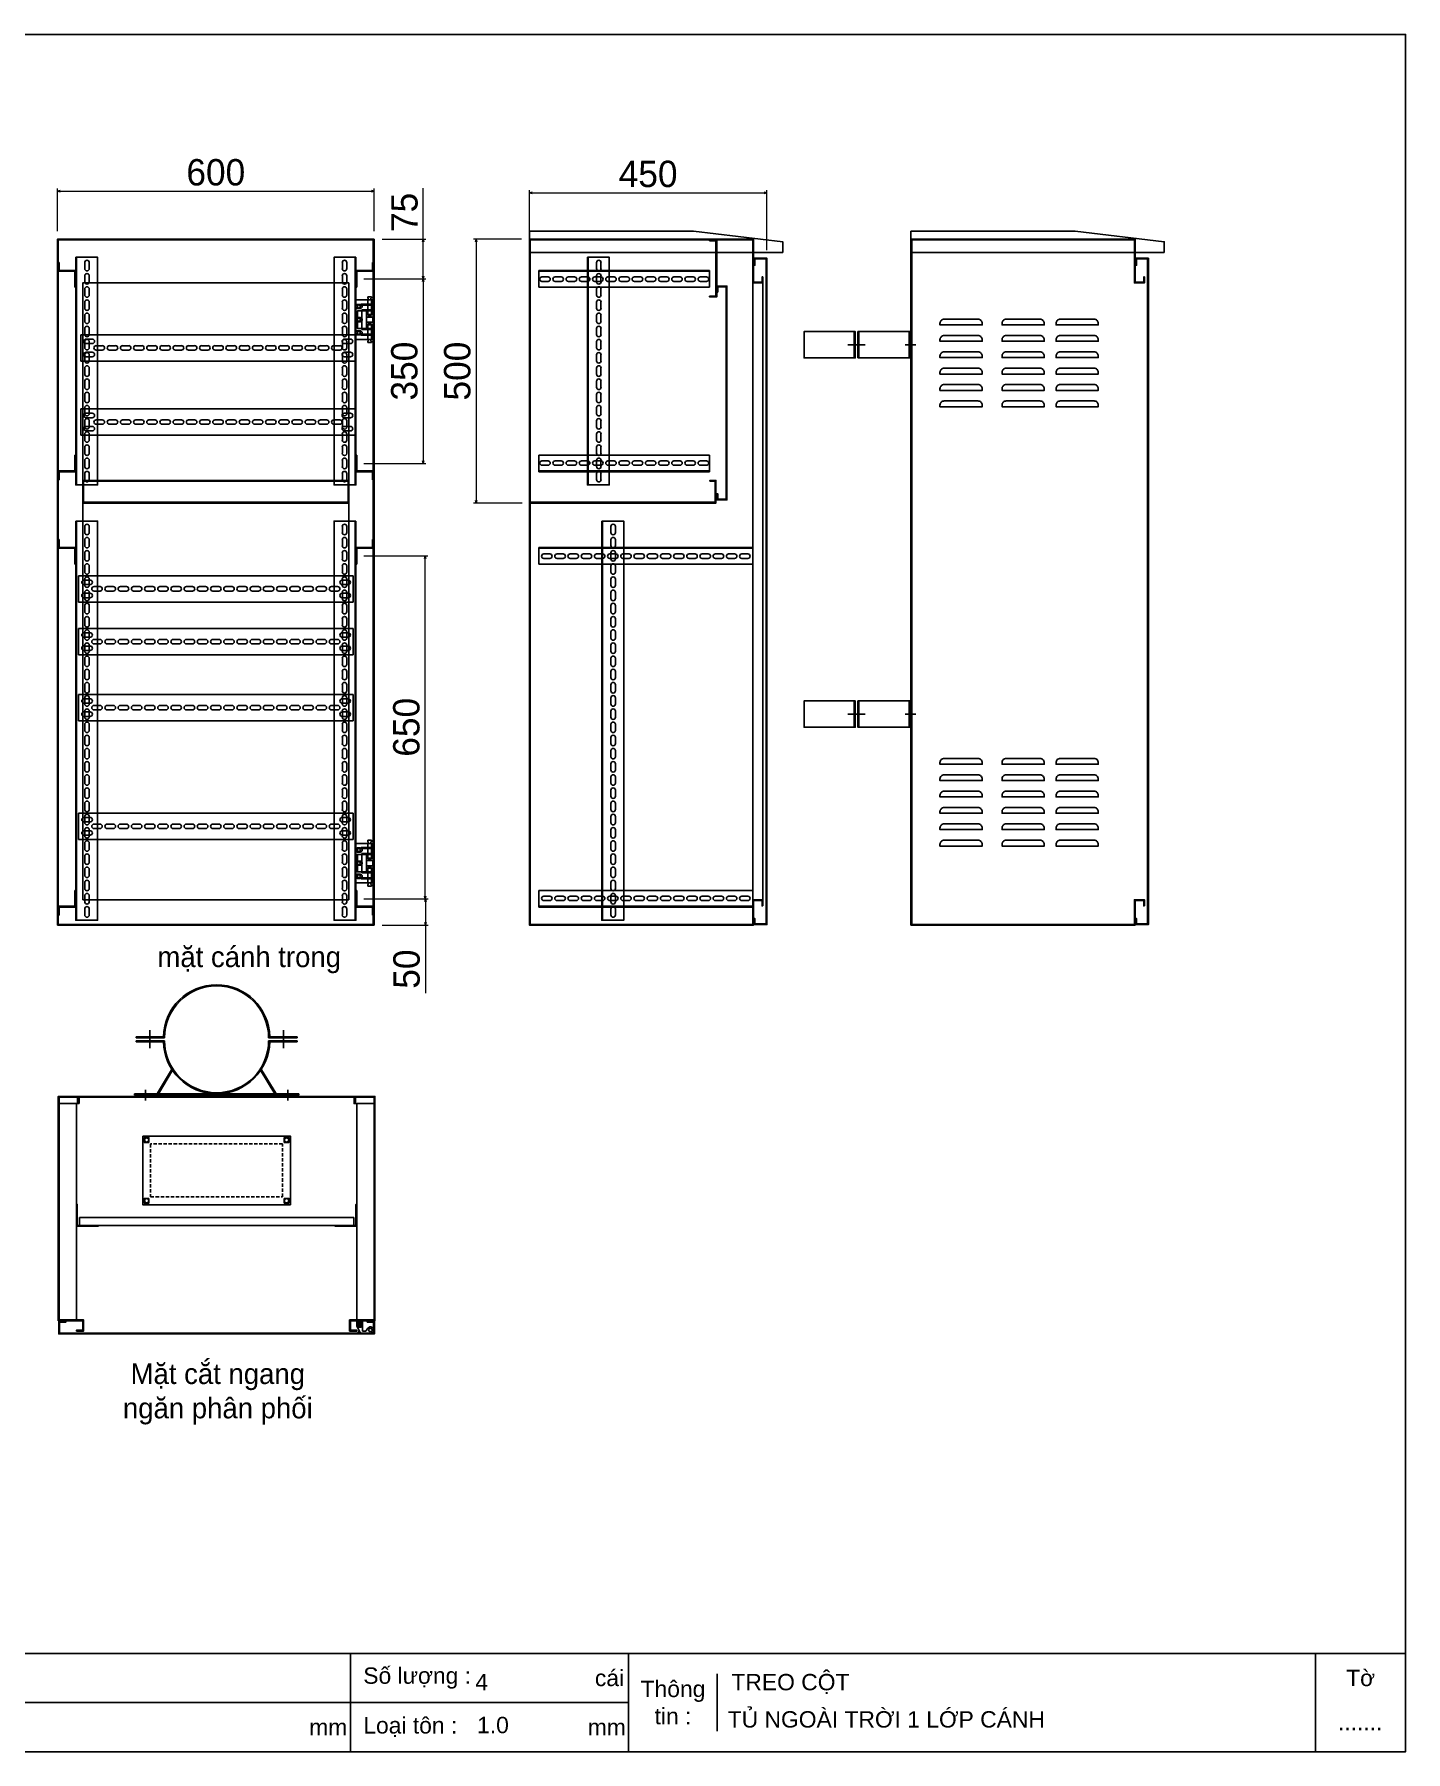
# Model space of a CAD drawing. Header units: millimetres. Extents: x 0 to 4603, y 0 to 3254.
# Drawn here: x 2004 to 4603, y 0 to 3254 of the extents above; entities that cross this region are included whole.
import ezdxf

# ---------------------------------------------------------------- set-up
doc = ezdxf.new("R2010")
doc.units = ezdxf.units.MM
doc.linetypes.add('HIDDEN', pattern=[9.525, 6.35, -3.175])
for name, color, linetype in [('CNC', 7, 'Continuous'), ('DIM', 253, 'Continuous'), ('FIRE PROTECTION', 1, 'Continuous')]:
    doc.layers.add(name, color=color, linetype=linetype)
doc.styles.add('Arial', font='arial.ttf')
doc.dimstyles.new('CNC', dxfattribs={"dimtxt": 50, "dimasz": 5, "dimexe": 5, "dimexo": 15, "dimgap": 10, "dimtad": 1, "dimdec": 0, "dimtxsty": 'Standard', "dimblk": 'OPEN30', "dimcen": 10, "dimclrd": 5, "dimclre": 5, "dimclrt": 3, "dimazin": 3, "dimtfac": 1, "dimtdec": 0, "dimtmove": 0, "dimatfit": 3, "dimldrblk": 'ARCHTICK', "dimlwd": 9, "dimlwe": 9})

# ---------------------------------------------------------------- blocks, each defined once
blk = doc.blocks.new('KHUNG CHUẨN')
at = {"color": 7}
for p, q in [((19889.2, -28535.2), (16919.2, -28535.2)), ((18599.2, -28535.2), (18599.2, -28655.2)), ((18939.2, -28535.2), (18939.2, -28655.2)), ((19779.2, -28535.2), (19779.2, -28655.2)), ((19047.6, -28560.2), (19047.6, -28630.2)), ((18939.2, -28595.2), (16919.2, -28595.2))]:
    blk.add_line(p, q, dxfattribs=at)
blk.add_lwpolyline([(16919.2, -26555.2), (19889.2, -26555.2), (19889.2, -28655.2), (16919.2, -28655.2)], close=True, dxfattribs=at)
at = {"color": 2, "char_height": 20, "style": 'Arial'}
for s, insert, width, attachment_point in [('  Số lượng :', (18599.2, -28565.2), 917.634, 4), ('cái', (18897.9, -28565.2), 63.517, 4), ('Tờ', (19834.2, -28565.2), 110, 5), ('Thông\\Ptin :', (18993.4, -28595.2), 108.311, 5), ('mm', (18548.6, -28625.2), 73.831, 4), ('  Loại tôn :', (18599.2, -28625.2), 917.634, 4), ('mm', (18889.2, -28625.2), 917.634, 4)]:
    blk.add_mtext(s, dxfattribs=dict(at, insert=insert, width=width, attachment_point=attachment_point))
at = {"color": 3, "style": 'Arial'}
for tag, p in [('#01', (17055.6, -28580.1)), ('#02', (17431.4, -28580.1)), ('#03', (18030.6, -28580.1)), ('#08', (18751.7, -28580.1)), ('#10', (19064.8, -28580.1)), ('#04', (17024.8, -28634.6)), ('#05', (17308.5, -28633)), ('#06', (17632.7, -28633.7)), ('#07', (18002, -28634.7)), ('#09', (18753.8, -28632.6)), ('#11', (19060.3, -28625.7)), ('#12', (19806.5, -28628.9))]:
    blk.add_attdef(tag, p, '', height=20, dxfattribs=at)
blk = doc.blocks.new('*D6')
at = {"color": 0, "linetype": 'ByBlock', "lineweight": -2}
for p, q in [((2942.3, 2954.2), (2947.3, 2955.5)), ((2947.3, 2952.9), (2942.3, 2954.2)), ((2942.3, 2954.2), (2947.3, 2954.2)), ((3387.3, 2955.5), (3392.3, 2954.2)), ((3392.3, 2954.2), (3387.3, 2952.9)), ((3392.3, 2954.2), (3387.3, 2954.2))]:
    blk.add_line(p, q, dxfattribs=at)
at = {"layer": 'Defpoints', "color": 0, "transparency": 16777216}
for p in [(3392.3, 2954.2), (2942.3, 2866.3), (3392.3, 2830.3)]:
    blk.add_point(p, dxfattribs=at)
at = {"layer": 'DIM', "color": 5, "lineweight": 9, "transparency": 16777216}
for p, q in [((2942.3, 2881.3), (2942.3, 2959.2)), ((2947.3, 2954.2), (3387.3, 2954.2)), ((3392.3, 2845.3), (3392.3, 2959.2))]:
    blk.add_line(p, q, dxfattribs=at)
at = {"layer": 'DIM', "color": 3, "transparency": 16777216, "insert": (3167.3, 2989.7), "char_height": 50, "attachment_point": 5}
blk.add_mtext('450', dxfattribs=at)
blk = doc.blocks.new('_ArchTick')
at = {"color": 0, "const_width": 0.15}
blk.add_lwpolyline([(-0.5, -0.5), (0.5, 0.5)], dxfattribs=at)
blk = doc.blocks.new('_Open30')
at = {"color": 0, "linetype": 'ByBlock', "lineweight": -2}
for p, q in [((-1, 0.27), (0, 0)), ((0, 0), (-1, -0.27)), ((0, 0), (-1, 0))]:
    blk.add_line(p, q, dxfattribs=at)
blk = doc.blocks.new('*D8')
at = {"color": 0, "linetype": 'ByBlock', "lineweight": -2}
for p, q in [((2048.1, 2957.2), (2053.1, 2958.6)), ((2053.1, 2955.9), (2048.1, 2957.2)), ((2048.1, 2957.2), (2053.1, 2957.2)), ((2643.1, 2958.6), (2648.1, 2957.2)), ((2648.1, 2957.2), (2643.1, 2955.9)), ((2648.1, 2957.2), (2643.1, 2957.2))]:
    blk.add_line(p, q, dxfattribs=at)
at = {"layer": 'Defpoints', "color": 0, "transparency": 16777216}
for p in [(2648.1, 2957.2), (2048.1, 2866.3), (2648.1, 2866.3)]:
    blk.add_point(p, dxfattribs=at)
at = {"layer": 'DIM', "color": 5, "lineweight": 9, "transparency": 16777216}
for p, q in [((2048.1, 2881.3), (2048.1, 2962.2)), ((2648.1, 2881.3), (2648.1, 2962.2)), ((2053.1, 2957.2), (2643.1, 2957.2))]:
    blk.add_line(p, q, dxfattribs=at)
at = {"layer": 'DIM', "color": 3, "transparency": 16777216, "insert": (2348.1, 2992.8), "char_height": 50, "attachment_point": 5}
blk.add_mtext('600', dxfattribs=at)
blk = doc.blocks.new('HL011-1-3')
at = {"color": 1}
for p, q in [((29.5, 81), (22.5, 81)), ((22.5, 81), (22.5, 78)), ((23.5, 78), (22.5, 78)), ((22.5, 75), (22.5, 49)), ((23.5, 75), (22.5, 75)), ((23.5, 75), (23.5, 78)), ((29.5, 78), (28.5, 78)), ((28.5, 75), (28.5, 78)), ((28.5, 75), (29.5, 75)), ((29.5, 78), (29.5, 81)), ((29.5, 49), (29.5, 75)), ((11, 56), (11, 19)), ((11, 56), (32, 56)), ((20, 54), (20, 21)), ((20, 47), (32, 47)), ((32, 42.5), (20, 42.5)), ((22.5, 49), (24, 44)), ((24, 44), (28, 44)), ((29.5, 49), (28, 44)), ((11, 19), (32, 19)), ((32, 32.5), (20, 32.5)), ((20, 28), (32, 28)), ((22.5, 26), (24, 31)), ((22.5, 0), (22.5, 26)), ((23.5, 0), (22.5, 0)), ((23.5, 0), (23.5, -3)), ((24, 31), (28, 31)), ((29.5, 26), (28, 31)), ((28.5, 0), (28.5, -3)), ((28.5, 0), (29.5, 0)), ((29.5, 26), (29.5, 0)), ((22.5, -6), (22.5, -3)), ((23.5, -3), (22.5, -3)), ((29.5, -6), (22.5, -6)), ((29.5, -3), (28.5, -3)), ((29.5, -3), (29.5, -6))]:
    blk.add_line(p, q, dxfattribs=at)
for points in [[(32, 19), (32, 0), (0, 0), (0, 75), (32, 75), (32, 56)], [(32, 28), (32, 21), (3, 21), (3, 54), (32, 54), (32, 47)], [(32, 42.5), (32, 32.5)]]:
    blk.add_lwpolyline(points, dxfattribs=at)
for points in [[(10, 67), (32, 67), (32, 65), (10, 65)], [(10, 8), (32, 8), (32, 10), (10, 10)]]:
    blk.add_lwpolyline(points, close=True, dxfattribs=at)
for centre in [(5.5, 62.5), (5.5, 37.5), (5.5, 12.5)]:
    blk.add_circle(centre, 3, dxfattribs=at)
blk = doc.blocks.new('om cot')
at = {"color": 2}
for p, q in [((98294.5, 36969.7), (98327.5, 36969.7)), ((98403, 36969.7), (98423, 36969.7))]:
    blk.add_line(p, q, dxfattribs=at)
at = {"color": 5}
for points in [[(98308.5, 36994.7), (98211.5, 36994.7), (98211.5, 36944.7), (98308.5, 36944.7)], [(98313.5, 36944.7), (98410.5, 36944.7), (98410.5, 36994.7), (98313.5, 36994.7)]]:
    blk.add_lwpolyline(points, dxfattribs=at)
for points in [[(98306.5, 36994.7), (98308.5, 36994.7), (98308.5, 36944.7), (98306.5, 36944.7)], [(98313.5, 36994.7), (98315.5, 36994.7), (98315.5, 36944.7), (98313.5, 36944.7)], [(98410.5, 36994.7), (98412.5, 36994.7), (98412.5, 36944.7), (98410.5, 36944.7)], [(98413.5, 36994.7), (98415.5, 36994.7), (98415.5, 36944.7), (98413.5, 36944.7)]]:
    blk.add_lwpolyline(points, close=True, dxfattribs=at)
blk = doc.blocks.new('*D9')
at = {"color": 0, "linetype": 'ByBlock', "lineweight": -2}
for p, q in [((2840.1, 2861.3), (2841.5, 2866.3)), ((2841.5, 2866.3), (2842.8, 2861.3)), ((2841.5, 2866.3), (2841.5, 2861.3)), ((2841.5, 2366.3), (2840.1, 2371.3)), ((2842.8, 2371.3), (2841.5, 2366.3)), ((2841.5, 2366.3), (2841.5, 2371.3))]:
    blk.add_line(p, q, dxfattribs=at)
at = {"layer": 'Defpoints', "color": 0, "transparency": 16777216}
for p in [(2942.3, 2866.3), (2841.5, 2366.3), (2943.8, 2366.3)]:
    blk.add_point(p, dxfattribs=at)
at = {"layer": 'DIM', "color": 5, "lineweight": 9, "transparency": 16777216}
for p, q in [((2927.3, 2866.3), (2836.5, 2866.3)), ((2841.5, 2861.3), (2841.5, 2371.3)), ((2928.8, 2366.3), (2836.5, 2366.3))]:
    blk.add_line(p, q, dxfattribs=at)
at = {"layer": 'DIM', "color": 3, "transparency": 16777216, "insert": (2805.9, 2616.3), "char_height": 50, "attachment_point": 5, "rotation": 90}
blk.add_mtext('500', dxfattribs=at)
blk = doc.blocks.new('ovan8.5x20')
at = {"layer": 'CNC', "color": 2, "lineweight": -3}
for p, q in [((5.7, 4.2), (-5.8, 4.2)), ((-5.8, -4.2), (5.7, -4.2))]:
    blk.add_line(p, q, dxfattribs=at)
for centre, start, end in [((-5.8, 0), 90, 270), ((5.7, 0), 270, 90)]:
    blk.add_arc(centre, 4.25, start, end, dxfattribs=at)
blk = doc.blocks.new('u1')
at = {"color": 44, "ltscale": 3}
blk.add_line((167869.4, 2691.2), (167869.4, 2259.7), dxfattribs=at)
blk.add_lwpolyline([(167867.9, 2691.2), (167909.4, 2691.2), (167909.4, 2259.7), (167867.9, 2259.7)], close=True, dxfattribs=at)
at = {"layer": 'CNC', "lineweight": -3, "xscale": -1, "rotation": 270}
for p in [(167889.4, 2675.5), (167889.4, 2650.5), (167889.4, 2625.5)]:
    blk.add_blockref('ovan8.5x20', p, dxfattribs=at)
at = {"layer": 'CNC', "lineweight": -3, "rotation": 270}
for p in [(167889.4, 2600.5), (167889.4, 2575.5), (167889.4, 2550.5), (167889.4, 2525.5), (167889.4, 2500.5), (167889.4, 2475.5), (167889.4, 2450.5), (167889.4, 2425.5), (167889.4, 2400.5), (167889.4, 2375.5), (167889.4, 2350.5), (167889.4, 2325.5), (167889.4, 2300.5), (167889.4, 2275.5)]:
    blk.add_blockref('ovan8.5x20', p, dxfattribs=at)
blk = doc.blocks.new('u2')
at = {"color": 44, "ltscale": 3}
blk.add_line((167869.4, 2191.2), (167869.4, 1434.7), dxfattribs=at)
blk.add_lwpolyline([(167867.9, 2191.2), (167909.4, 2191.2), (167909.4, 1434.7), (167867.9, 1434.7)], close=True, dxfattribs=at)
at = {"layer": 'CNC', "lineweight": -3, "xscale": -1, "rotation": 270}
for p in [(167889.4, 2175.5), (167889.4, 2150.5), (167889.4, 2125.5), (167889.4, 2100.5), (167889.4, 2075.5), (167889.4, 2050.5), (167889.4, 2025.5), (167889.4, 2000.5), (167889.4, 1975.5), (167889.4, 1950.5), (167889.4, 1925.5), (167889.4, 1900.5), (167889.4, 1875.5), (167889.4, 1850.5), (167889.4, 1825.5), (167889.4, 1800.5)]:
    blk.add_blockref('ovan8.5x20', p, dxfattribs=at)
at = {"layer": 'CNC', "lineweight": -3, "rotation": 270}
for p in [(167889.4, 1775.5), (167889.4, 1750.5), (167889.4, 1725.5), (167889.4, 1700.5), (167889.4, 1675.5), (167889.4, 1650.5), (167889.4, 1625.5), (167889.4, 1600.5), (167889.4, 1575.5), (167889.4, 1550.5), (167889.4, 1525.5), (167889.4, 1500.5), (167889.4, 1475.5), (167889.4, 1450.5)]:
    blk.add_blockref('ovan8.5x20', p, dxfattribs=at)
blk = doc.blocks.new('HL011-1-4')
h = blk.add_hatch()
h.set_pattern_fill('ANSI31', color=2, scale=0.5, style=0)
h.paths.add_polyline_path([(2.5, 0), (8.5, 0), (8.5, 12), (2.5, 12)])
at = {"color": 1}
for p, q in [((7, 23.5), (0, 10)), ((0, 0), (0, 10)), ((11, 0), (0, 0)), ((7, 23.5), (26, 23.5)), ((11, 0), (11, 19.5)), ((11, 19.5), (17, 19.5)), ((17, 19.5), (21.2, 13.9))]:
    blk.add_line(p, q, dxfattribs=at)
at = {"color": 2}
blk.add_lwpolyline([(2.5, 0), (2.5, 12), (8.5, 12), (8.5, 0)], dxfattribs=at)
at = {"color": 1}
blk.add_lwpolyline([(5.7, 21), (3, 21), (3, 23.5), (7, 23.5)], dxfattribs=at)
blk.add_circle((26, 17.5), 3.5, dxfattribs=at)
blk.add_arc((26, 17.5), 6, 216.8699, 90, dxfattribs=at)
blk = doc.blocks.new('112')
at = {"color": 44}
for p, q in [((169074.2, 906.4), (169594.2, 906.4)), ((169074.2, 856.4), (169074.2, 906.4)), ((169594.2, 906.4), (169594.2, 856.4)), ((169594.2, 856.4), (169074.2, 856.4))]:
    blk.add_line(p, q, dxfattribs=at)
at = {"color": 44, "rotation": 180}
blk.add_blockref('ovan8.5x20', (169090.2, 893.9), dxfattribs=at)
at = {"layer": 'CNC', "lineweight": -3, "xscale": -1, "rotation": 180}
for p in [(169109.2, 881.4), (169134.2, 881.4), (169159.2, 881.4), (169184.2, 881.4), (169209.2, 881.4), (169234.2, 881.4), (169259.2, 881.4), (169284.2, 881.4), (169309.2, 881.4), (169579.4, 893.9), (169579.4, 868.9)]:
    blk.add_blockref('ovan8.5x20', p, dxfattribs=at)
at = {"layer": 'CNC', "lineweight": -3, "rotation": 180}
for p in [(169334.2, 881.4), (169359.2, 881.4), (169384.2, 881.4), (169409.2, 881.4), (169434.2, 881.4), (169459.2, 881.4), (169484.2, 881.4), (169509.2, 881.4), (169534.2, 881.4), (169559.2, 881.4), (169090.2, 868.9)]:
    blk.add_blockref('ovan8.5x20', p, dxfattribs=at)
blk = doc.blocks.new('z1')
at = {"color": 44}
for p, q in [((169069.1, 2450.5), (168745.6, 2450.5)), ((168745.6, 2450.5), (168745.6, 2419)), ((169069.1, 2419), (169069.1, 2450.5)), ((168745.6, 2420.5), (169069.1, 2420.5)), ((168745.6, 2419), (169069.1, 2419))]:
    blk.add_line(p, q, dxfattribs=at)
at = {"layer": 'CNC', "lineweight": -3}
for p in [(168757.3, 2435.5), (168782.3, 2435.5), (168807.3, 2435.5), (168832.3, 2435.5), (168857.3, 2435.5), (168882.3, 2435.5)]:
    blk.add_blockref('ovan8.5x20', p, dxfattribs=at)
at = {"layer": 'CNC', "lineweight": -3, "xscale": -1}
for p in [(168907.3, 2435.5), (168932.3, 2435.5), (168957.3, 2435.5), (168982.3, 2435.5), (169007.3, 2435.5), (169032.3, 2435.5), (169057.3, 2435.5)]:
    blk.add_blockref('ovan8.5x20', p, dxfattribs=at)
blk = doc.blocks.new('z2')
at = {"color": 44}
for p, q in [((169151.1, 1485), (168745.6, 1485)), ((168745.6, 1485), (168745.6, 1453.5)), ((169151.1, 1453.5), (169151.1, 1485)), ((168745.6, 1455), (169151.1, 1455)), ((168745.6, 1453.5), (169151.1, 1453.5))]:
    blk.add_line(p, q, dxfattribs=at)
at = {"layer": 'CNC', "lineweight": -3}
for p in [(168760.8, 1470), (168785.8, 1470), (168810.8, 1470), (168835.8, 1470), (168860.8, 1470), (168885.8, 1470), (168910.8, 1470), (168935.8, 1470), (168960.8, 1470)]:
    blk.add_blockref('ovan8.5x20', p, dxfattribs=at)
at = {"layer": 'CNC', "lineweight": -3, "xscale": -1}
for p in [(168985.8, 1470), (169010.8, 1470), (169035.8, 1470), (169060.8, 1470), (169085.8, 1470), (169110.8, 1470), (169135.8, 1470)]:
    blk.add_blockref('ovan8.5x20', p, dxfattribs=at)
blk = doc.blocks.new('*D10')
at = {"color": 0, "linetype": 'ByBlock', "lineweight": -2}
for p, q in [((2739.9, 2861.3), (2741.2, 2866.3)), ((2741.2, 2866.3), (2742.5, 2861.3)), ((2741.2, 2866.3), (2741.2, 2861.3)), ((2741.2, 2791.3), (2739.9, 2796.3)), ((2742.5, 2796.3), (2741.2, 2791.3)), ((2741.2, 2791.3), (2741.2, 2796.3))]:
    blk.add_line(p, q, dxfattribs=at)
at = {"layer": 'Defpoints', "color": 0, "transparency": 16777216}
for p in [(2648.1, 2866.3), (2613.6, 2791.3), (2741.2, 2791.3)]:
    blk.add_point(p, dxfattribs=at)
at = {"layer": 'DIM', "color": 5, "lineweight": 9, "transparency": 16777216}
for p, q in [((2741.2, 2866.3), (2741.2, 2962.8)), ((2663.1, 2866.3), (2746.2, 2866.3)), ((2741.2, 2796.3), (2741.2, 2861.3)), ((2628.6, 2791.3), (2746.2, 2791.3))]:
    blk.add_line(p, q, dxfattribs=at)
at = {"layer": 'DIM', "color": 3, "transparency": 16777216, "insert": (2705.8, 2917.1), "char_height": 50, "attachment_point": 5, "rotation": 90}
blk.add_mtext('75', dxfattribs=at)
blk = doc.blocks.new('*D11')
at = {"color": 0, "linetype": 'ByBlock', "lineweight": -2}
for p, q in [((2739.9, 2786.3), (2741.2, 2791.3)), ((2741.2, 2791.3), (2742.5, 2786.3)), ((2741.2, 2791.3), (2741.2, 2786.3)), ((2741.2, 2441.3), (2739.9, 2446.3)), ((2742.5, 2446.3), (2741.2, 2441.3)), ((2741.2, 2441.3), (2741.2, 2446.3))]:
    blk.add_line(p, q, dxfattribs=at)
at = {"layer": 'Defpoints', "color": 0, "transparency": 16777216}
for p in [(2613.6, 2791.3), (2613.6, 2441.3), (2741.2, 2441.3)]:
    blk.add_point(p, dxfattribs=at)
at = {"layer": 'DIM', "color": 5, "lineweight": 9, "transparency": 16777216}
for p, q in [((2628.6, 2791.3), (2746.2, 2791.3)), ((2741.2, 2786.3), (2741.2, 2446.3)), ((2628.6, 2441.3), (2746.2, 2441.3))]:
    blk.add_line(p, q, dxfattribs=at)
at = {"layer": 'DIM', "color": 3, "transparency": 16777216, "insert": (2705.6, 2616.3), "char_height": 50, "attachment_point": 5, "rotation": 90}
blk.add_mtext('350', dxfattribs=at)
blk = doc.blocks.new('*D12')
at = {"color": 0, "linetype": 'ByBlock', "lineweight": -2}
for p, q in [((2743.9, 1611.3), (2745.3, 1616.3)), ((2745.3, 1616.3), (2746.6, 1611.3)), ((2745.3, 1616.3), (2745.3, 1611.3)), ((2745.3, 1566.3), (2743.9, 1571.3)), ((2746.6, 1571.3), (2745.3, 1566.3)), ((2745.3, 1566.3), (2745.3, 1571.3))]:
    blk.add_line(p, q, dxfattribs=at)
at = {"layer": 'Defpoints', "color": 0, "transparency": 16777216}
for p in [(2613.6, 1616.3), (2745.3, 1616.3), (2648.1, 1566.3)]:
    blk.add_point(p, dxfattribs=at)
at = {"layer": 'DIM', "color": 5, "lineweight": 9, "transparency": 16777216}
for p, q in [((2628.6, 1616.3), (2750.3, 1616.3)), ((2745.3, 1611.3), (2745.3, 1571.3)), ((2663.1, 1566.3), (2750.3, 1566.3)), ((2745.3, 1566.3), (2745.3, 1437.2))]:
    blk.add_line(p, q, dxfattribs=at)
at = {"layer": 'DIM', "color": 3, "transparency": 16777216, "insert": (2709.8, 1483), "char_height": 50, "attachment_point": 5, "rotation": 90}
blk.add_mtext('50', dxfattribs=at)
blk = doc.blocks.new('*D13')
at = {"color": 0, "linetype": 'ByBlock', "lineweight": -2}
for p, q in [((2743.6, 2261.3), (2744.9, 2266.3)), ((2744.9, 2266.3), (2746.3, 2261.3)), ((2744.9, 2266.3), (2744.9, 2261.3)), ((2744.9, 1616.3), (2743.6, 1621.3)), ((2746.3, 1621.3), (2744.9, 1616.3)), ((2744.9, 1616.3), (2744.9, 1621.3))]:
    blk.add_line(p, q, dxfattribs=at)
at = {"layer": 'Defpoints', "color": 0, "transparency": 16777216}
for p in [(2613.6, 2266.3), (2744.9, 2266.3), (2613.6, 1616.3)]:
    blk.add_point(p, dxfattribs=at)
at = {"layer": 'DIM', "color": 5, "lineweight": 9, "transparency": 16777216}
for p, q in [((2628.6, 2266.3), (2749.9, 2266.3)), ((2744.9, 1621.3), (2744.9, 2261.3)), ((2628.6, 1616.3), (2749.9, 1616.3))]:
    blk.add_line(p, q, dxfattribs=at)
at = {"layer": 'DIM', "color": 3, "transparency": 16777216, "insert": (2709.4, 1941.3), "char_height": 50, "attachment_point": 5, "rotation": 90}
blk.add_mtext('650', dxfattribs=at)

msp = doc.modelspace()

# ---------------------------------------------------------------- linework, layer by layer
at = {"color": 2}
for p, q in [((2223, 1367.1), (2223, 1332.9)), ((2476.2, 1367.1), (2476.2, 1332.9)), ((2214.7, 1254.5), (2214.7, 1233.8)), ((2484.5, 1254.5), (2484.5, 1233.8))]:
    msp.add_line(p, q, dxfattribs=at)
at = {"color": 5}
for p, q in [((2197.1, 1352.6), (2197.1, 1354.7)), ((2197.1, 1354.7), (2249, 1354.7)), ((2251, 1352.6), (2197.1, 1352.6)), ((2197.1, 1347.4), (2197.1, 1345.3)), ((2251, 1347.4), (2197.1, 1347.4)), ((2197.1, 1345.3), (2249, 1345.3)), ((2502.1, 1352.6), (2448.2, 1352.6)), ((2502.1, 1347.4), (2448.2, 1347.4)), ((2450.2, 1354.7), (2502.1, 1354.7)), ((2450.2, 1345.3), (2502.1, 1345.3)), ((2502.1, 1354.7), (2502.1, 1352.6)), ((2502.1, 1345.3), (2502.1, 1347.4)), ((2264.3, 1292.3), (2237.6, 1247.8)), ((2239.4, 1246.7), (2266.1, 1291.2)), ((2266.1, 1291.2), (2264.3, 1292.3)), ((2433.1, 1291.2), (2434.9, 1292.3)), ((2459.8, 1246.7), (2433.1, 1291.2)), ((2434.9, 1292.3), (2461.6, 1247.8)), ((2193.9, 1246.7), (2505.2, 1246.7)), ((2193.9, 1244.7), (2193.9, 1246.7)), ((2505.2, 1244.7), (2193.9, 1244.7)), ((2193.9, 1243.6), (2505.2, 1243.6)), ((2193.9, 1241.6), (2193.9, 1243.6)), ((2505.2, 1241.6), (2193.9, 1241.6)), ((2237.6, 1247.8), (2239.4, 1246.7)), ((2461.6, 1247.8), (2459.8, 1246.7)), ((2505.2, 1246.7), (2505.2, 1244.7)), ((2505.2, 1243.6), (2505.2, 1241.6))]:
    msp.add_line(p, q, dxfattribs=at)
for points in [[(2048.1, 1566.3), (2648.1, 1566.3), (2648.1, 2866.3), (2048.1, 2866.3)], [(2049.6, 1567.8), (2646.6, 1567.8), (2646.6, 2864.8), (2049.6, 2864.8)], [(2096.1, 1614.3), (2600.1, 1614.3), (2600.1, 2783.3), (2096.1, 2783.3)], [(2209.6, 1166.6), (2209.6, 1036.6), (2489.6, 1036.6), (2489.6, 1166.6)]]:
    msp.add_lwpolyline(points, close=True)
at = {"color": 7}
for points in [[(2943.8, 1567.8), (2943.8, 1567.8), (2943.8, 2864.8), (2943.8, 2864.8), (2943.8, 2864.8), (2942.3, 2866.3), (2942.3, 1566.3), (2943.8, 1567.8)], [(3384.8, 2794.8), (3384.8, 2783.3), (3365.8, 2783.3), (3365.8, 2864.8), (2943.8, 2864.8), (2943.8, 2864.8), (2943.8, 2864.8), (2943.8, 2864.8), (2942.3, 2866.3), (2942.3, 2866.3), (3367.3, 2866.3), (3367.3, 2784.8), (3383.3, 2784.8), (3383.3, 2794.8)], [(3666.9, 1567.8), (3666.9, 1567.8), (3666.9, 2864.8), (3666.9, 2864.8), (3666.9, 2864.8), (3665.4, 2866.3), (3665.4, 1566.3), (3666.9, 1567.8)], [(4107.9, 2794.8), (4107.9, 2783.3), (4088.9, 2783.3), (4088.9, 2864.8), (3666.9, 2864.8), (3666.9, 2864.8), (3666.9, 2864.8), (3666.9, 2864.8), (3665.4, 2866.3), (3665.4, 2866.3), (4090.4, 2866.3), (4090.4, 2784.8), (4106.4, 2784.8), (4106.4, 2794.8)], [(3368.3, 1578.8), (3368.3, 1567.3), (3392.3, 1567.3), (3392.3, 2830.3), (3368.3, 2830.3), (3368.3, 2816.8), (3369.8, 2816.8), (3369.8, 2828.8), (3390.8, 2828.8), (3390.8, 1568.8), (3369.8, 1568.8), (3369.8, 1578.8)], [(4091.4, 1578.8), (4091.4, 1567.3), (4115.4, 1567.3), (4115.4, 2830.3), (4091.4, 2830.3), (4091.4, 2816.8), (4092.9, 2816.8), (4092.9, 2828.8), (4113.9, 2828.8), (4113.9, 1568.8), (4092.9, 1568.8), (4092.9, 1578.8)], [(3384.8, 1602.8), (3384.8, 1614.3), (3365.8, 1614.3), (3365.8, 1567.8), (2943.8, 1567.8), (2943.8, 1567.8), (2953.8, 1567.8), (2953.8, 1567.8), (2943.8, 1567.8), (2942.3, 1566.3), (3367.3, 1566.3), (3367.3, 1612.8), (3383.3, 1612.8), (3383.3, 1602.8)], [(4107.9, 1602.8), (4107.9, 1614.3), (4088.9, 1614.3), (4088.9, 1567.8), (3666.9, 1567.8), (3666.9, 1567.8), (3676.9, 1567.8), (3676.9, 1567.8), (3666.9, 1567.8), (3665.4, 1566.3), (4090.4, 1566.3), (4090.4, 1612.8), (4106.4, 1612.8), (4106.4, 1602.8)], [(2084.1, 797.1), (2097.6, 797.1), (2097.6, 818.1), (2051.1, 818.1), (2051.1, 1240.1), (2086.1, 1240.1), (2086.1, 1228.1), (2087.6, 1228.1), (2087.6, 1241.6), (2049.6, 1241.6), (2049.6, 816.6), (2096.1, 816.6), (2096.1, 798.6), (2084.1, 798.6)], [(2089.1, 1228.1), (2089.1, 1240.1), (2610.1, 1240.1), (2610.1, 1228.1), (2611.6, 1228.1), (2611.6, 1241.6), (2087.6, 1241.6), (2087.6, 1228.1)], [(2615.1, 797.1), (2601.6, 797.1), (2601.6, 818.1), (2648.1, 818.1), (2648.1, 1240.1), (2613.1, 1240.1), (2613.1, 1228.1), (2611.6, 1228.1), (2611.6, 1241.6), (2649.6, 1241.6), (2649.6, 816.6), (2603.1, 816.6), (2603.1, 798.6), (2615.1, 798.6)], [(2064.1, 815.6), (2050.6, 815.6), (2050.6, 791.6), (2648.6, 791.6), (2648.6, 815.6), (2635.1, 815.6), (2635.1, 814.1), (2647.1, 814.1), (2647.1, 793.1), (2052.1, 793.1), (2052.1, 814.1), (2064.1, 814.1)]]:
    msp.add_lwpolyline(points, close=True, dxfattribs=at)
at = {"color": 3}
for points in [[(3283.8, 2863.3), (3295.8, 2863.3), (3295.8, 2758.3), (3283.8, 2758.3), (3283.8, 2756.8), (3297.3, 2756.8), (3297.3, 2864.8), (3283.8, 2864.8)], [(2096.1, 2409.3), (2600.1, 2409.3), (2600.1, 2366.3), (2096.1, 2366.3)], [(2097.6, 2407.8), (2598.6, 2407.8), (2598.6, 2367.8), (2097.6, 2367.8)]]:
    msp.add_lwpolyline(points, close=True, dxfattribs=at)
at = {"color": 8}
for points in [[(2081.1, 2775.5), (2081.1, 2805.5), (2049.6, 2805.5), (2049.6, 2822), (2051.1, 2822), (2051.1, 2807), (2082.6, 2807), (2082.6, 2775.5)], [(2615.1, 2775.5), (2615.1, 2805.5), (2646.6, 2805.5), (2646.6, 2822), (2645.1, 2822), (2645.1, 2807), (2613.6, 2807), (2613.6, 2775.5)], [(2081.1, 2457), (2081.1, 2427), (2049.6, 2427), (2049.6, 2410.5), (2051.1, 2410.5), (2051.1, 2425.5), (2082.6, 2425.5), (2082.6, 2457)], [(2615.1, 2457), (2615.1, 2427), (2646.6, 2427), (2646.6, 2410.5), (2645.1, 2410.5), (2645.1, 2425.5), (2613.6, 2425.5), (2613.6, 2457)], [(2081.1, 2250.5), (2081.1, 2280.5), (2049.6, 2280.5), (2049.6, 2297), (2051.1, 2297), (2051.1, 2282), (2082.6, 2282), (2082.6, 2250.5)], [(2615.1, 2250.5), (2615.1, 2280.5), (2646.6, 2280.5), (2646.6, 2297), (2645.1, 2297), (2645.1, 2282), (2613.6, 2282), (2613.6, 2250.5)], [(2081.1, 1632), (2081.1, 1602), (2049.6, 1602), (2049.6, 1585.5), (2051.1, 1585.5), (2051.1, 1600.5), (2082.6, 1600.5), (2082.6, 1632)], [(2615.1, 1632), (2615.1, 1602), (2646.6, 1602), (2646.6, 1585.5), (2645.1, 1585.5), (2645.1, 1600.5), (2613.6, 1600.5), (2613.6, 1632)]]:
    msp.add_lwpolyline(points, close=True, dxfattribs=at)
at = {"color": 6}
msp.add_lwpolyline([(3299.1, 2765.8), (3299.1, 2775.8), (3315.1, 2775.8), (3315.1, 2373.8), (3299.1, 2373.8), (3299.1, 2383.8), (3297.6, 2383.8), (3297.6, 2372.3), (3316.6, 2372.3), (3316.6, 2777.3), (3297.6, 2777.3), (3297.6, 2765.8)], close=True, dxfattribs=at)
at = {"ltscale": 3}
msp.add_lwpolyline([(3365.8, 2783.3), (3384.8, 2783.3), (3384.8, 1614.3), (3365.8, 1614.3)], close=True, dxfattribs=at)
at = {"color": 2}
for points in [[(2616.6, 2742.8, 1), (2616.6, 2734.8), (2621.6, 2734.8, 1), (2621.6, 2742.8)], [(2616.6, 2717.8, 1), (2616.6, 2709.8), (2621.6, 2709.8, 1), (2621.6, 2717.8)], [(3792.4, 2714.8), (3728.4, 2714.8, 0.414214), (3720.4, 2706.8), (3720.4, 2703.8), (3800.4, 2703.8), (3800.4, 2706.8, 0.414214)], [(3909.9, 2714.8), (3845.9, 2714.8, 0.414214), (3837.9, 2706.8), (3837.9, 2703.8), (3917.9, 2703.8), (3917.9, 2706.8, 0.414214)], [(4012.4, 2714.8), (3948.4, 2714.8, 0.414214), (3940.4, 2706.8), (3940.4, 2703.8), (4020.4, 2703.8), (4020.4, 2706.8, 0.414214)], [(2616.6, 2692.8, 1), (2616.6, 2684.8), (2621.6, 2684.8, 1), (2621.6, 2692.8)], [(3792.4, 2683.8), (3728.4, 2683.8, 0.414214), (3720.4, 2675.8), (3720.4, 2672.8), (3800.4, 2672.8), (3800.4, 2675.8, 0.414214)], [(3909.9, 2683.8), (3845.9, 2683.8, 0.414214), (3837.9, 2675.8), (3837.9, 2672.8), (3917.9, 2672.8), (3917.9, 2675.8, 0.414214)], [(4012.4, 2683.8), (3948.4, 2683.8, 0.414214), (3940.4, 2675.8), (3940.4, 2672.8), (4020.4, 2672.8), (4020.4, 2675.8, 0.414214)], [(3792.4, 2652.8), (3728.4, 2652.8, 0.414214), (3720.4, 2644.8), (3720.4, 2641.8), (3800.4, 2641.8), (3800.4, 2644.8, 0.414214)], [(3909.9, 2652.8), (3845.9, 2652.8, 0.414214), (3837.9, 2644.8), (3837.9, 2641.8), (3917.9, 2641.8), (3917.9, 2644.8, 0.414214)], [(4012.4, 2652.8), (3948.4, 2652.8, 0.414214), (3940.4, 2644.8), (3940.4, 2641.8), (4020.4, 2641.8), (4020.4, 2644.8, 0.414214)], [(3792.4, 2621.8), (3728.4, 2621.8, 0.414214), (3720.4, 2613.8), (3720.4, 2610.8), (3800.4, 2610.8), (3800.4, 2613.8, 0.414214)], [(3909.9, 2621.8), (3845.9, 2621.8, 0.414214), (3837.9, 2613.8), (3837.9, 2610.8), (3917.9, 2610.8), (3917.9, 2613.8, 0.414214)], [(4012.4, 2621.8), (3948.4, 2621.8, 0.414214), (3940.4, 2613.8), (3940.4, 2610.8), (4020.4, 2610.8), (4020.4, 2613.8, 0.414214)], [(3792.4, 2590.8), (3728.4, 2590.8, 0.414214), (3720.4, 2582.8), (3720.4, 2579.8), (3800.4, 2579.8), (3800.4, 2582.8, 0.414214)], [(3909.9, 2590.8), (3845.9, 2590.8, 0.414214), (3837.9, 2582.8), (3837.9, 2579.8), (3917.9, 2579.8), (3917.9, 2582.8, 0.414214)], [(4012.4, 2590.8), (3948.4, 2590.8, 0.414214), (3940.4, 2582.8), (3940.4, 2579.8), (4020.4, 2579.8), (4020.4, 2582.8, 0.414214)], [(3792.4, 2559.8), (3728.4, 2559.8, 0.414214), (3720.4, 2551.8), (3720.4, 2548.8), (3800.4, 2548.8), (3800.4, 2551.8, 0.414214)], [(3909.9, 2559.8), (3845.9, 2559.8, 0.414214), (3837.9, 2551.8), (3837.9, 2548.8), (3917.9, 2548.8), (3917.9, 2551.8, 0.414214)], [(4012.4, 2559.8), (3948.4, 2559.8, 0.414214), (3940.4, 2551.8), (3940.4, 2548.8), (4020.4, 2548.8), (4020.4, 2551.8, 0.414214)], [(3792.4, 1882.3), (3728.4, 1882.3, 0.414214), (3720.4, 1874.3), (3720.4, 1871.3), (3800.4, 1871.3), (3800.4, 1874.3, 0.414214)], [(3909.9, 1882.3), (3845.9, 1882.3, 0.414214), (3837.9, 1874.3), (3837.9, 1871.3), (3917.9, 1871.3), (3917.9, 1874.3, 0.414214)], [(4012.4, 1882.3), (3948.4, 1882.3, 0.414214), (3940.4, 1874.3), (3940.4, 1871.3), (4020.4, 1871.3), (4020.4, 1874.3, 0.414214)], [(3792.4, 1851.3), (3728.4, 1851.3, 0.414214), (3720.4, 1843.3), (3720.4, 1840.3), (3800.4, 1840.3), (3800.4, 1843.3, 0.414214)], [(3909.9, 1851.3), (3845.9, 1851.3, 0.414214), (3837.9, 1843.3), (3837.9, 1840.3), (3917.9, 1840.3), (3917.9, 1843.3, 0.414214)], [(4012.4, 1851.3), (3948.4, 1851.3, 0.414214), (3940.4, 1843.3), (3940.4, 1840.3), (4020.4, 1840.3), (4020.4, 1843.3, 0.414214)], [(3792.4, 1820.3), (3728.4, 1820.3, 0.414214), (3720.4, 1812.3), (3720.4, 1809.3), (3800.4, 1809.3), (3800.4, 1812.3, 0.414214)], [(3909.9, 1820.3), (3845.9, 1820.3, 0.414214), (3837.9, 1812.3), (3837.9, 1809.3), (3917.9, 1809.3), (3917.9, 1812.3, 0.414214)], [(4012.4, 1820.3), (3948.4, 1820.3, 0.414214), (3940.4, 1812.3), (3940.4, 1809.3), (4020.4, 1809.3), (4020.4, 1812.3, 0.414214)], [(3792.4, 1789.3), (3728.4, 1789.3, 0.414214), (3720.4, 1781.3), (3720.4, 1778.3), (3800.4, 1778.3), (3800.4, 1781.3, 0.414214)], [(3792.4, 1758.3), (3728.4, 1758.3, 0.414214), (3720.4, 1750.3), (3720.4, 1747.3), (3800.4, 1747.3), (3800.4, 1750.3, 0.414214)], [(3909.9, 1789.3), (3845.9, 1789.3, 0.414214), (3837.9, 1781.3), (3837.9, 1778.3), (3917.9, 1778.3), (3917.9, 1781.3, 0.414214)], [(3909.9, 1758.3), (3845.9, 1758.3, 0.414214), (3837.9, 1750.3), (3837.9, 1747.3), (3917.9, 1747.3), (3917.9, 1750.3, 0.414214)], [(4012.4, 1789.3), (3948.4, 1789.3, 0.414214), (3940.4, 1781.3), (3940.4, 1778.3), (4020.4, 1778.3), (4020.4, 1781.3, 0.414214)], [(4012.4, 1758.3), (3948.4, 1758.3, 0.414214), (3940.4, 1750.3), (3940.4, 1747.3), (4020.4, 1747.3), (4020.4, 1750.3, 0.414214)], [(3792.4, 1727.3), (3728.4, 1727.3, 0.414214), (3720.4, 1719.3), (3720.4, 1716.3), (3800.4, 1716.3), (3800.4, 1719.3, 0.414214)], [(3909.9, 1727.3), (3845.9, 1727.3, 0.414214), (3837.9, 1719.3), (3837.9, 1716.3), (3917.9, 1716.3), (3917.9, 1719.3, 0.414214)], [(4012.4, 1727.3), (3948.4, 1727.3, 0.414214), (3940.4, 1719.3), (3940.4, 1716.3), (4020.4, 1716.3), (4020.4, 1719.3, 0.414214)], [(2616.6, 1704.8, -1), (2616.6, 1712.8), (2621.6, 1712.8, -1), (2621.6, 1704.8)], [(2616.6, 1679.8, -1), (2616.6, 1687.8), (2621.6, 1687.8, -1), (2621.6, 1679.8)], [(2616.6, 1654.8, -1), (2616.6, 1662.8), (2621.6, 1662.8, -1), (2621.6, 1654.8)]]:
    msp.add_lwpolyline(points, format="xyb", close=True, dxfattribs=at)
at = {"color": 3}
msp.add_lwpolyline([(2943.8, 2367.8), (3294.3, 2367.8), (3294.3, 2407.8), (3284.3, 2407.8), (3284.3, 2409.3), (3295.8, 2409.3), (3295.8, 2366.3), (2943.8, 2366.3)], dxfattribs=at)
at = {"color": 44}
for points in [[(2051.1, 1228.1), (2084.1, 1228.1), (2084.1, 818.1), (2051.1, 818.1)], [(2648.1, 1228.1), (2615.1, 1228.1), (2615.1, 818.1), (2648.1, 818.1)], [(2125.6, 995.6), (2084.1, 995.6), (2084.1, 1037.1), (2085.6, 1037.1), (2085.6, 997.1), (2125.6, 997.1)], [(2089.6, 1012.1), (2609.6, 1012.1), (2609.6, 997.1), (2089.6, 997.1)], [(2573.6, 995.6), (2615.1, 995.6), (2615.1, 1037.1), (2613.6, 1037.1), (2613.6, 997.1), (2573.6, 997.1)]]:
    msp.add_lwpolyline(points, close=True, dxfattribs=at)
at = {"color": 2}
for points in [[(2221.5, 1154.7), (2212.5, 1154.7), (2212.5, 1163.7), (2221.5, 1163.7)], [(2477.7, 1154.7), (2486.7, 1154.7), (2486.7, 1163.7), (2477.7, 1163.7)], [(2221.5, 1048.5), (2212.5, 1048.5), (2212.5, 1039.5), (2221.5, 1039.5)], [(2477.7, 1048.5), (2486.7, 1048.5), (2486.7, 1039.5), (2477.7, 1039.5)]]:
    msp.add_lwpolyline(points, close=True, dxfattribs=at)
at = {"color": 2, "linetype": 'HIDDEN'}
msp.add_lwpolyline([(2224.6, 1151.6), (2224.6, 1051.6), (2474.6, 1051.6), (2474.6, 1151.6)], close=True, dxfattribs=at)
at = {"color": 7}
for centre in [(2217, 1159.2), (2482.2, 1159.2), (2217, 1044), (2482.2, 1044)]:
    msp.add_circle(centre, 4, dxfattribs=at)
at = {"color": 5}
for centre, radius, start, end in [((2349.6, 1352.6), 100.7, 1.1814, 178.8186), ((2349.6, 1352.6), 98.6, 0, 180), ((2349.6, 1347.4), 100.7, 181.1814, 358.8186), ((2349.6, 1347.4), 98.6, 180, 0)]:
    msp.add_arc(centre, radius, start, end, dxfattribs=at)
at = {"layer": 'FIRE PROTECTION', "linetype": 'Continuous'}
for points in [[(3422.4, 2841.3), (2942.3, 2841.3), (2942.3, 2881.3), (3253.6, 2881.3), (3422.4, 2861.3)], [(4145.4, 2841.3), (3665.4, 2841.3), (3665.4, 2881.3), (3976.6, 2881.3), (4145.4, 2861.3)]]:
    msp.add_lwpolyline(points, close=True, dxfattribs=at)

# ---------------------------------------------------------------- block references
at = {"color": 3}
ref = msp.add_blockref('KHUNG CHUẨN', (-26220.8, 44408.7), dxfattribs=dict(at, xscale=1.549761562800995, yscale=1.549761562800995, zscale=1.549761562800995))
ref.add_attrib('#08', '4', (2839.9, 116.3), dxfattribs={"color": 3, "height": 31, "style": 'Arial'})
ref.add_attrib('#09', '1.0', (2843.2, 35), dxfattribs={"color": 3, "height": 31, "style": 'Arial'})
ref.add_attrib('#10', 'TREO CỘT', (3325.1, 116.3), dxfattribs={"color": 3, "height": 31, "style": 'Arial'})
ref.add_attrib('#11', 'TỦ NGOÀI TRỜI 1 LỚP CÁNH', (3318.1, 45.7), dxfattribs={"color": 3, "height": 30.995, "style": 'Arial'})
ref.add_attrib('#12', '.......', (4474.5, 40.7), dxfattribs={"color": 3, "height": 31, "style": 'Arial'})
for name, p in [('u1', (-165785.3, 140.8)), ('u1', (-164815.6, 140.8)), ('112', (-166981.9, 1778.9)), ('112', (-166981.9, 1638.3)), ('z1', (-165785.3, 6.5)), ('u2', (-165785.3, 140.8)), ('u2', (-164788.3, 140.8)), ('112', (-166986.1, 1322.2)), ('112', (-166986.1, 1222.2)), ('112', (-166986.1, 1097.2)), ('112', (-166986.1, 872.2)), ('z2', (-165785.3, 147))]:
    msp.add_blockref(name, p)
at = {"xscale": -1}
for name in ['u1', 'u2']:
    msp.add_blockref(name, (170481.5, 140.8), dxfattribs=at)
at = {"xscale": -1, "rotation": 180}
for name, p in [('z1', (-165785.3, 5226)), ('z2', (-165785.3, 3735.5))]:
    msp.add_blockref(name, p, dxfattribs=at)
at = {"color": 7, "xscale": -1, "rotation": 180}
for name, p in [('HL011-1-3', (2613.6, 2751.3)), ('om cot', (-94748.7, 39635.9)), ('HL011-1-4', (2615.1, 816.6))]:
    msp.add_blockref(name, p, dxfattribs=at)
at = {"color": 7}
for name, p in [('om cot', (-94748.7, -35003.4)), ('HL011-1-3', (2613.6, 1646.3))]:
    msp.add_blockref(name, p, dxfattribs=at)

# ---------------------------------------------------------------- texts
at = {"color": 2, "char_height": 39, "width": 775, "attachment_point": 5}
for s, insert in [('mặt cánh trong', (2411.4, 1500.4)), ('Mặt cắt ngang \\Pngăn phân phối', (2351.9, 677.8))]:
    msp.add_mtext(s, dxfattribs=dict(at, insert=insert))

# ---------------------------------------------------------------- dimensions: what is measured, and where the dimension line sits
at = {"layer": 'DIM'}
for base, p1, p2, picture, middle in [((2648.1, 2957.2), (2048.1, 2866.3), (2648.1, 2866.3), '*D8', (2348.1, 2992.8)), ((3392.3, 2954.2), (2942.3, 2866.3), (3392.3, 2830.3), '*D6', (3167.3, 2989.7))]:
    dim = msp.add_linear_dim(base=base, p1=p1, p2=p2, dimstyle='CNC', dxfattribs=at)
    dim.commit()
    dim.dimension.update_dxf_attribs({"geometry": picture, "text_midpoint": middle})
for base, p1, p2, picture, middle in [((2741.2, 2791.3), (2648.1, 2866.3), (2613.6, 2791.3), '*D10', (2741.2, 2917.1)), ((2741.2, 2441.3), (2613.6, 2791.3), (2613.6, 2441.3), '*D11', (2741.2, 2616.3)), ((2744.9, 2266.3), (2613.6, 1616.3), (2613.6, 2266.3), '*D13', (2744.9, 1941.3)), ((2745.3, 1616.3), (2648.1, 1566.3), (2613.6, 1616.3), '*D12', (2745.3, 1483))]:
    dim = msp.add_linear_dim(base=base, p1=p1, p2=p2, angle=90, dimstyle='CNC', dxfattribs=at)
    dim.commit()
    dim.dimension.update_dxf_attribs({"geometry": picture, "text_midpoint": middle, "dimtype": 160})
dim = msp.add_linear_dim(base=(2841.5, 2366.3), p1=(2942.3, 2866.3), p2=(2943.8, 2366.3), angle=90, dimstyle='CNC', dxfattribs=at)
dim.commit()
dim.dimension.update_dxf_attribs({"geometry": '*D9', "text_midpoint": (2805.9, 2616.3)})

doc.saveas('drawing.dxf')
